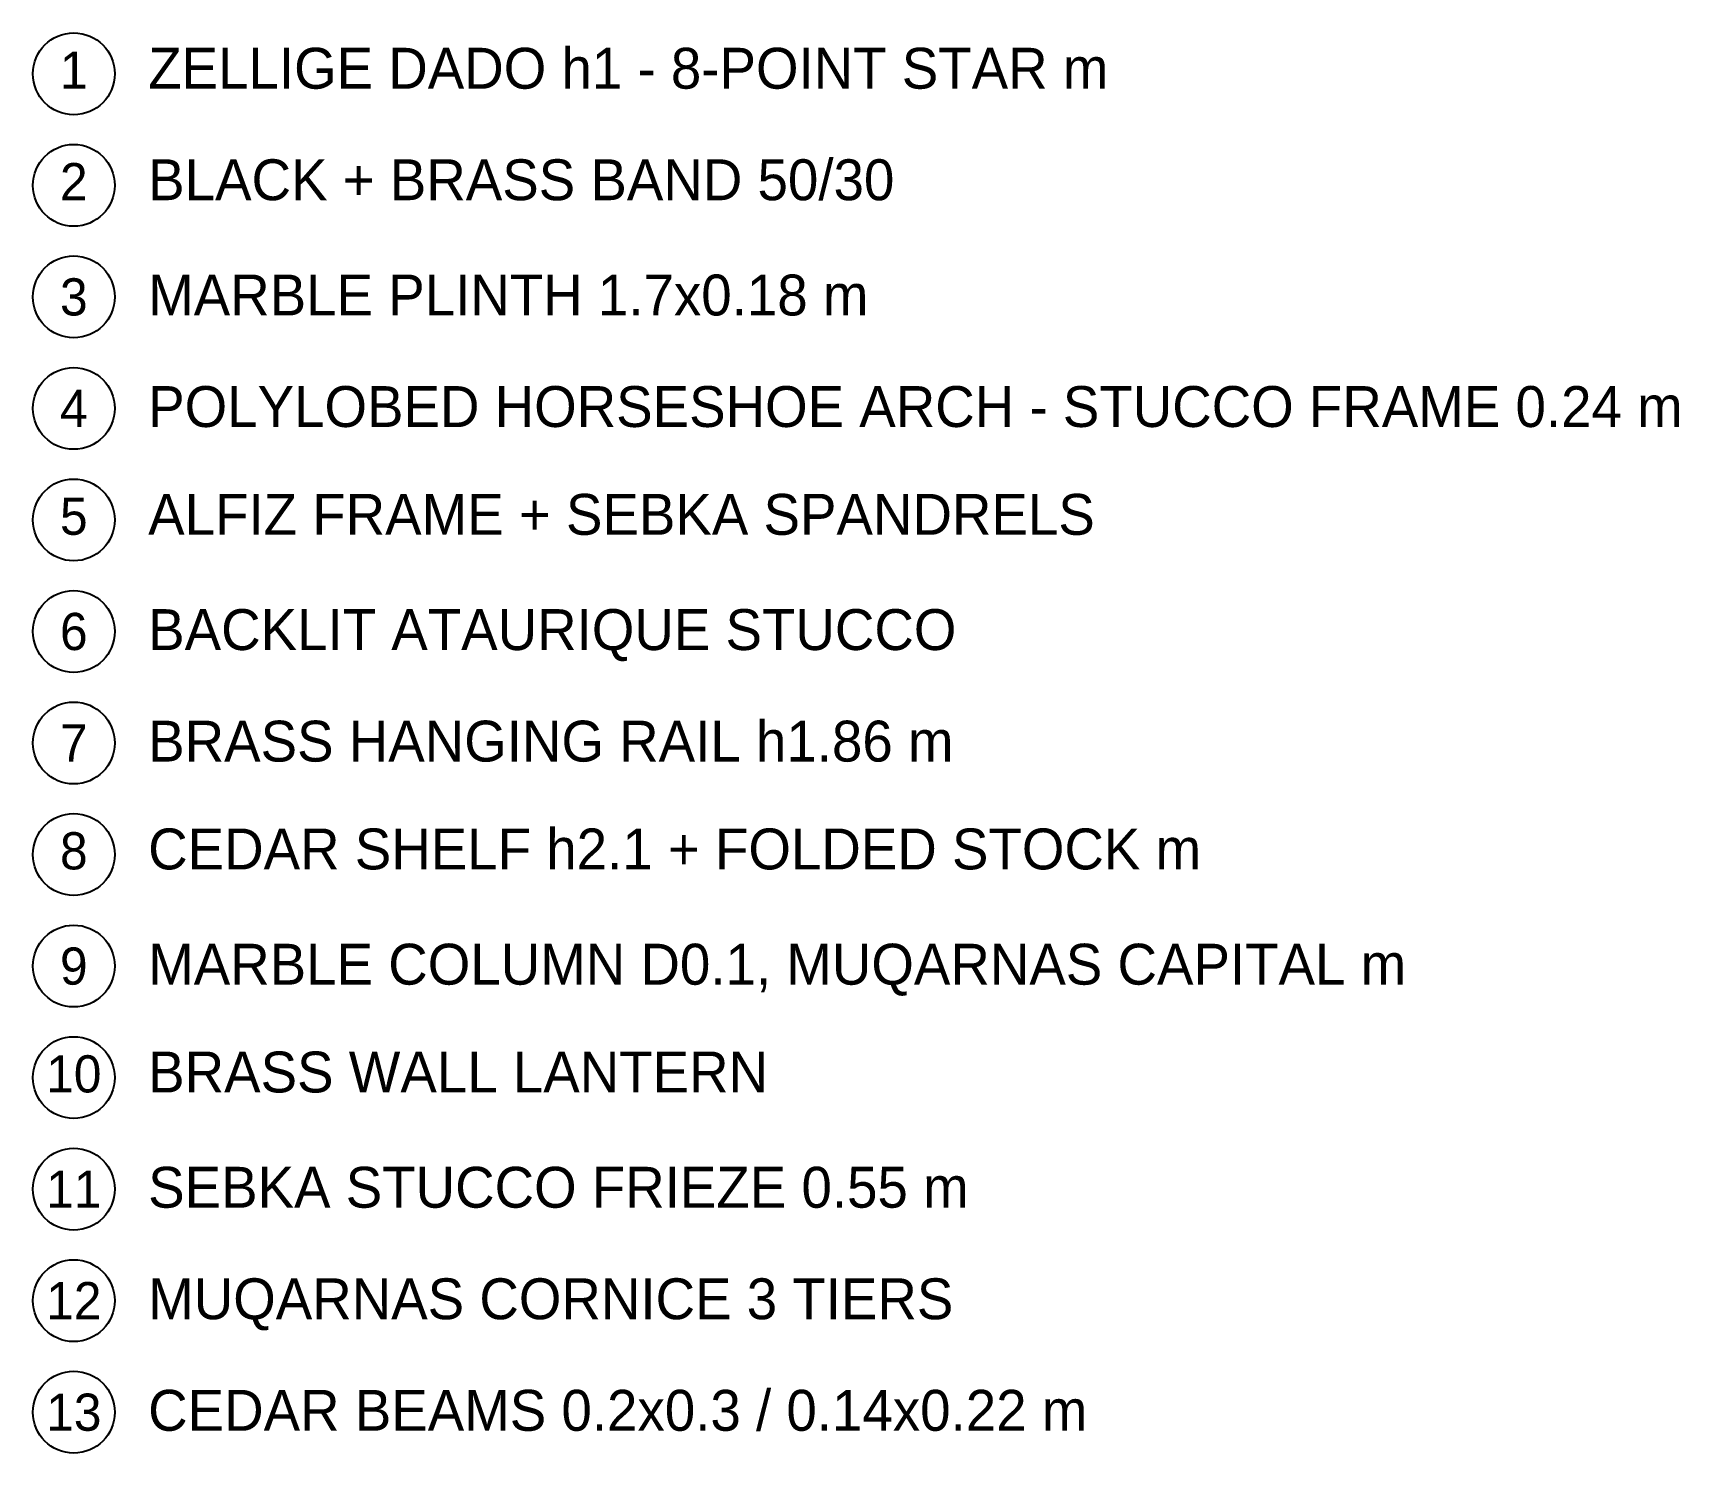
# Model space of a CAD drawing. Header units: metres. Extents: x 0 to 110, y 0 to 17.
# Drawn here: x 84.89 to 89.318, y 1.74 to 5.56 of the extents above; entities that cross this region are included whole.
import ezdxf
from ezdxf.enums import TextEntityAlignment as Align

# ---------------------------------------------------------------- set-up
doc = ezdxf.new("R2010")
doc.units = ezdxf.units.M
doc.layers.add('A-ANNO', color=2, linetype='CONTINUOUS')

msp = doc.modelspace()

# ---------------------------------------------------------------- linework, layer by layer
at = {"layer": 'A-ANNO'}
for centre in [(85, 5.45), (85, 5.15), (85, 4.85), (85, 4.55), (85, 4.25), (85, 3.95), (85, 3.65), (85, 3.35), (85, 3.05), (85, 2.75), (85, 2.45), (85, 2.15), (85, 1.85)]:
    msp.add_circle(centre, 0.11, dxfattribs=at)

# ---------------------------------------------------------------- texts
for s, p in [('1', (85, 5.41)), ('2', (85, 5.11)), ('3', (85, 4.8)), ('4', (85, 4.5)), ('5', (85, 4.21)), ('6', (85, 3.9)), ('7', (85, 3.6)), ('8', (85, 3.31)), ('9', (85, 3)), ('10', (85, 2.71)), ('11', (85, 2.4)), ('12', (85, 2.1)), ('13', (85, 1.8))]:
    msp.add_text(s, height=0.1, dxfattribs=at).set_placement(p, align=Align.CENTER)
for s, p in [('ZELLIGE DADO h1 - 8-POINT STAR m', (85.2, 5.41)), ('BLACK + BRASS BAND 50/30', (85.2, 5.11)), ('MARBLE PLINTH 1.7x0.18 m', (85.2, 4.8)), ('POLYLOBED HORSESHOE ARCH - STUCCO FRAME 0.24 m', (85.2, 4.5)), ('ALFIZ FRAME + SEBKA SPANDRELS', (85.2, 4.21)), ('BACKLIT ATAURIQUE STUCCO', (85.2, 3.9)), ('BRASS HANGING RAIL h1.86 m', (85.2, 3.6)), ('CEDAR SHELF h2.1 + FOLDED STOCK m', (85.2, 3.31)), ('MARBLE COLUMN D0.1, MUQARNAS CAPITAL m', (85.2, 3)), ('BRASS WALL LANTERN', (85.2, 2.71)), ('SEBKA STUCCO FRIEZE 0.55 m', (85.2, 2.4)), ('MUQARNAS CORNICE 3 TIERS', (85.2, 2.1)), ('CEDAR BEAMS 0.2x0.3 / 0.14x0.22 m', (85.2, 1.8))]:
    msp.add_text(s, height=0.11, dxfattribs=at).set_placement(p)

doc.saveas('drawing.dxf')
